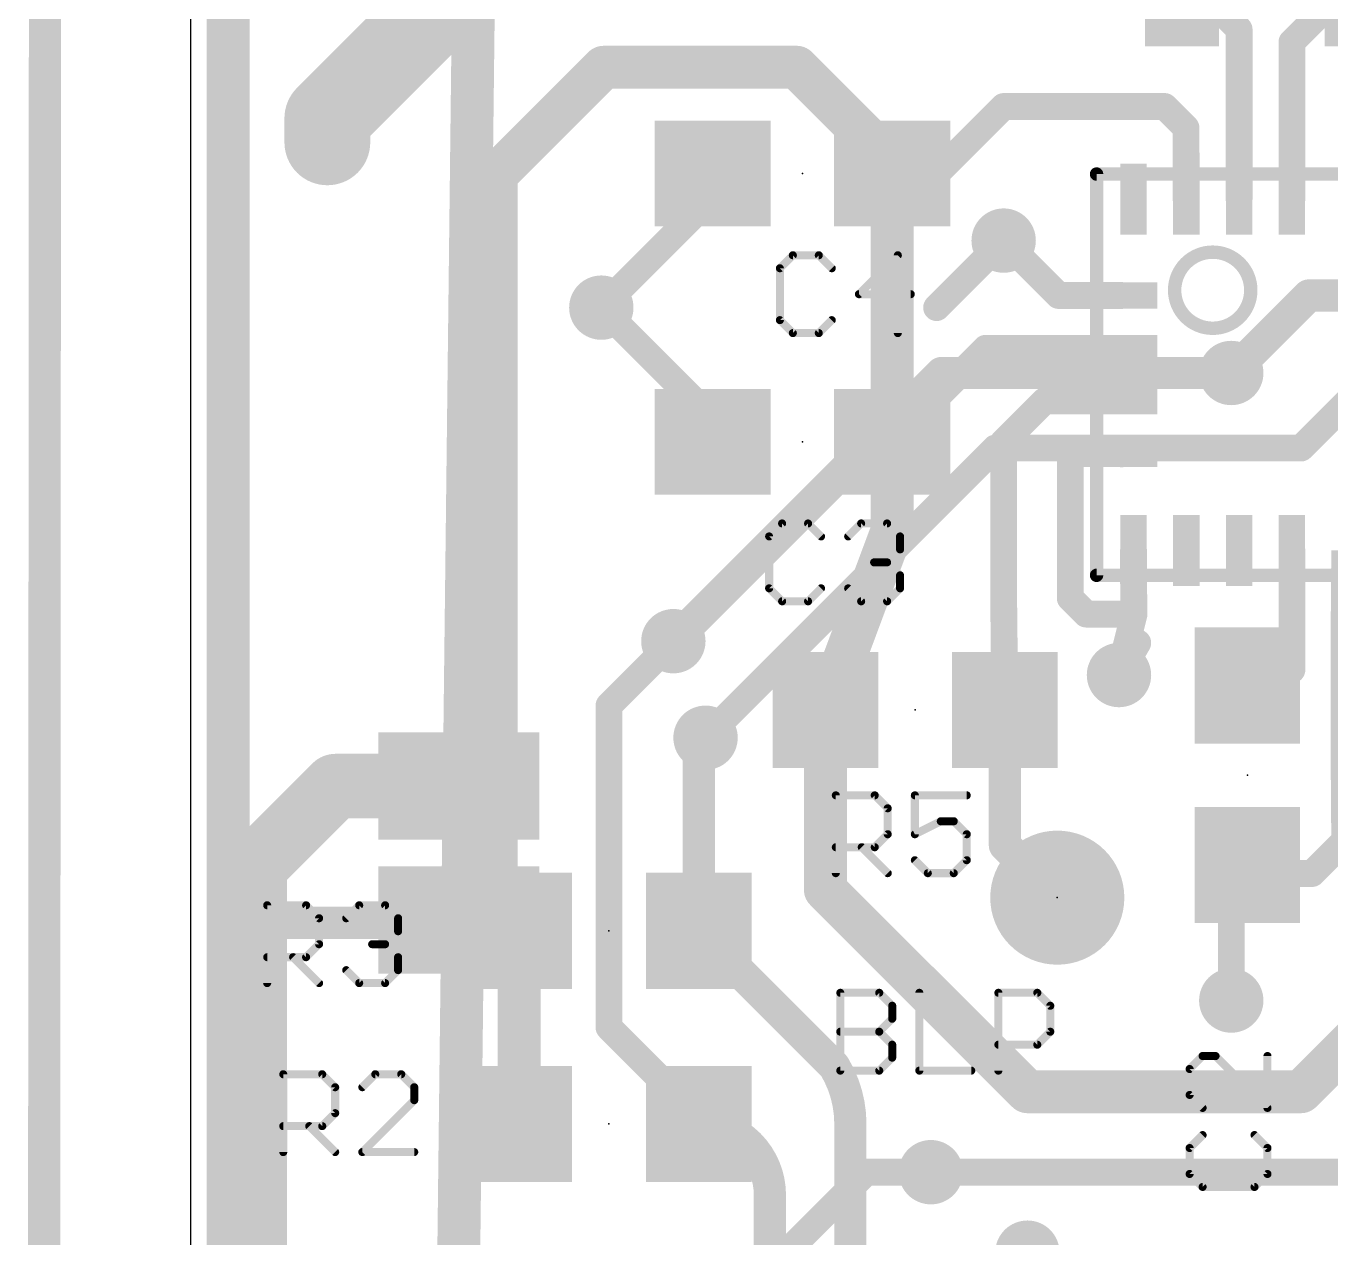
# Model space of a CAD drawing. Extents: x -1.6 to 81.6, y -2 to 51.3.
# Drawn here: x -1.56 to 10.8, y 28.18 to 39.66 of the extents above; entities that cross this region are included whole.
import ezdxf

# ---------------------------------------------------------------- set-up
doc = ezdxf.new("R2010")
doc.units = 0
for name, color, linetype in [('1', 22, 'CONTINUOUS'), ('16', 175, 'CONTINUOUS'), ('18', 82, 'CONTINUOUS'), ('20', 7, 'CONTINUOUS'), ('21', 253, 'CONTINUOUS'), ('23', 7, 'CONTINUOUS'), ('25', 253, 'CONTINUOUS')]:
    doc.layers.add(name, color=color, linetype=linetype)

# ---------------------------------------------------------------- blocks, each defined once
blk = doc.blocks.new('PIE')
at = {"const_width": 0.5}
blk.add_lwpolyline([(0, -0.25, 1), (0, 0.25, 1), (0, -0.25)], format="xyb", dxfattribs=at)
blk = doc.blocks.new('RECT')
blk.add_solid([(-0.5, -0.5), (0.5, -0.5), (-0.5, 0.5), (0.5, 0.5)])
blk = doc.blocks.new('ROUNDV')
at = {"const_width": 0.5}
blk.add_lwpolyline([(0, -0.25, 1), (0, 0.25, 1), (0, -0.25)], format="xyb", dxfattribs=at)

msp = doc.modelspace()

# ---------------------------------------------------------------- linework, layer by layer
at = {"layer": '1'}
for points, const_width in [([(4.2672, 41.7576), (1.2954, 38.7858)], 0.8128), ([(0.3556, 41.0972), (0.3556, 14.5796)], 0.4064), ([(2.4384, 19.3548), (2.6924, 41.0972)], 0.4064), ([(9.9296, 39.627), (9.3898, 40.1668)], 0.254), ([(10.4296, 39.5066), (11.0898, 40.1668)], 0.254), ([(9.9296, 38.0193), (9.9296, 39.627)], 0.254), ([(10.4296, 38.0193), (10.4296, 39.5066)], 0.254), ([(3.2004, 38.5572), (3.9116, 39.2684)], 0.4064), ([(3.9116, 39.2684), (5.7404, 39.2684)], 0.4064), ([(5.8928, 39.116), (5.7404, 39.2684)], 0.4064), ([(6.6448, 38.364), (5.8928, 39.116)], 0.4064), ([(1.2954, 38.7858), (1.2954, 38.5572)], 0.8128), ([(7.0648, 38.2618), (7.6998, 38.8968)], 0.254), ([(7.6998, 38.8968), (8.3348, 38.8968)], 0.254), ([(8.3348, 38.8968), (8.9698, 38.8968)], 0.254), ([(8.9698, 38.8968), (9.2238, 38.8968)], 0.254), ([(9.2238, 38.8968), (9.427, 38.6936)], 0.254), ([(9.427, 38.6936), (9.427, 38.0219)], 0.254), ([(2.8956, 38.2524), (3.2004, 38.5572)], 0.4064), ([(6.6448, 38.2618), (6.6448, 38.364)], 0.4064), ([(9.4296, 38.437), (9.4296, 38.0193)], 0.254), ([(2.8956, 31.3064), (2.8956, 38.2524)], 0.4064), ([(6.6448, 38.2618), (6.6448, 35.7218)], 0.4064), ([(4.9448, 38.2618), (4.9448, 38.0468)], 0.254), ([(6.6448, 38.2618), (7.0648, 38.2618)], 0.254), ([(4.9448, 38.0468), (3.8898, 36.9918)], 0.254), ([(9.427, 38.0219), (9.4296, 38.0193)], 0.254), ([(7.8148, 37.7418), (7.6998, 37.6268)], 0.254), ([(8.2198, 37.1068), (7.6998, 37.6268)], 0.254), ([(8.8171, 37.1068), (8.2198, 37.1068)], 0.254), ([(10.5892, 37.1068), (9.8552, 36.3728)], 0.3048), ([(13.5421, 37.1068), (10.5892, 37.1068)], 0.3048), ([(4.9448, 35.9368), (3.8898, 36.9918)], 0.254), ([(6.6448, 35.7218), (7.5298, 36.6068)], 0.254), ([(7.5298, 36.6068), (8.8171, 36.6068)], 0.254), ([(7.6998, 35.7218), (8.0848, 36.1068)], 0.254), ([(8.0848, 36.1068), (8.8171, 36.1068)], 0.254), ([(4.9448, 35.7218), (4.9448, 35.9368)], 0.254), ([(6.6448, 34.8818), (6.6448, 35.7218)], 0.4064), ([(7.6998, 34.2368), (7.6998, 35.7218)], 0.254), ([(8.8131, 35.6108), (8.3312, 35.6108)], 0.254), ([(8.3312, 35.6108), (8.3312, 34.2392)], 0.254), ([(8.8171, 35.6068), (8.8131, 35.6108)], 0.254), ([(6.0116, 33.1818), (6.6448, 34.8818)], 0.4064), ([(8.9296, 34.6918), (8.9296, 34.4116)], 0.254), ([(10.4296, 33.5612), (10.4296, 34.6918)], 0.254), ([(8.9296, 34.4116), (8.9349, 34.0892)], 0.254), ([(7.7116, 33.1818), (7.6998, 34.2368)], 0.254), ([(8.3312, 34.2392), (8.4812, 34.0892)], 0.254), ([(8.4812, 34.0892), (8.9349, 34.0892)], 0.254), ([(8.9349, 34.0892), (8.792, 33.512)], 0.254), ([(3.9624, 33.2232), (4.572, 33.8328)], 0.254), ([(10.0076, 33.4128), (10.4296, 33.5612)], 0.254), ([(6.0116, 33.1818), (6.0116, 31.4788)], 0.4064), ([(3.9624, 32.3088), (3.9624, 33.2232)], 0.254), ([(7.7116, 31.9), (7.7116, 33.1818)], 0.3048), ([(4.8124, 32.854), (4.8768, 32.9184)], 0.3048), ([(4.8124, 31.0896), (4.8124, 32.854)], 0.3048), ([(3.9624, 30.1752), (3.9624, 32.3088)], 0.254), ([(8.2078, 31.4038), (7.7116, 31.9)], 0.3048), ([(10.9296, 31.9412), (10.6208, 31.6324)], 0.254), ([(9.7436, 31.6324), (10.0076, 31.7128)], 0.254), ([(10.6208, 31.6324), (9.7436, 31.6324)], 0.254), ([(10.0076, 31.7128), (9.8552, 31.6484)], 0.254), ([(9.8552, 31.6484), (9.8552, 30.4292)], 0.254), ([(6.0116, 31.4788), (7.9248, 29.5656)], 0.4064), ([(3.1124, 31.0896), (2.8956, 31.3064)], 0.4064), ([(2.8956, 31.3064), (2.755, 31.1658)], 0.3048), ([(2.755, 31.1658), (0.6096, 31.1658)], 0.3048), ([(3.1124, 31.0896), (3.1124, 29.2608)], 0.4064), ([(5.9436, 29.9584), (4.8124, 31.0896)], 0.3048), ([(10.5156, 29.5656), (11.5316, 30.5816)], 0.4064), ([(4.8124, 29.3252), (3.9624, 30.1752)], 0.254), ([(5.9436, 29.9584), (6.096, 29.806)], 0.3048), ([(7.9248, 29.5656), (10.5156, 29.5656)], 0.4064), ([(3.1124, 29.2608), (3.048, 29.2608)], 0.4064), ([(3.048, 29.2608), (3.048, 28.956)], 0.4064), ([(4.8124, 29.2608), (4.8124, 29.0948)], 0.3048), ([(5.08, 29.2608), (4.8124, 29.2608)], 0.3048), ([(4.8124, 28.868), (4.8124, 29.2608)], 0.3048), ([(4.8124, 29.2608), (4.8124, 29.3252)], 0.254), ([(6.2484, 22.3266), (6.2484, 29.2608)], 0.3048), ([(11.43, 28.8036), (7.0104, 28.8036)], 0.254), ([(5.4864, 27.432), (5.4864, 28.5868)], 0.3048)]:
    msp.add_lwpolyline(points, dxfattribs=dict(at, const_width=const_width))
for points, const_width in [([(9.9931, 39.627, 1), (9.8661, 39.627)], 0.127), ([(9.8847, 39.5821, 1), (9.9745, 39.6719)], 0.127), ([(10.4931, 39.5066, 1), (10.3661, 39.5066)], 0.127), ([(10.3847, 39.5515, 1), (10.4745, 39.4617)], 0.127), ([(3.9116, 39.37, 1), (3.9116, 39.1668)], 0.2032), ([(3.9834, 39.1966, 1), (3.8398, 39.3402)], 0.2032), ([(5.8122, 39.3402, 1), (5.6686, 39.1966)], 0.2032), ([(5.7404, 39.1668, 1), (5.7404, 39.37)], 0.2032), ([(5.9646, 39.1878, 1), (5.821, 39.0442)], 0.2032), ([(1.4986, 38.7858, 1), (1.0922, 38.7858)], 0.4064), ([(5.821, 39.0442, 1), (5.9646, 39.1878)], 0.2032), ([(1.1517, 38.9295, 1), (1.4391, 38.6421)], 0.4064), ([(7.6998, 38.9603, 1), (7.6998, 38.8333)], 0.127), ([(7.7447, 38.8519, 1), (7.6549, 38.9417)], 0.127), ([(8.3348, 38.9603, 1), (8.3348, 38.8333)], 0.127), ([(8.3348, 38.8333, 1), (8.3348, 38.9603)], 0.127), ([(8.9698, 38.9603, 1), (8.9698, 38.8333)], 0.127), ([(8.9698, 38.8333, 1), (8.9698, 38.9603)], 0.127), ([(9.2687, 38.9417, 1), (9.1789, 38.8519)], 0.127), ([(9.2238, 38.8333, 1), (9.2238, 38.9603)], 0.127), ([(9.4905, 38.6936, 1), (9.3635, 38.6936)], 0.127), ([(9.3821, 38.6487, 1), (9.4719, 38.7385)], 0.127), ([(1.0922, 38.5572, 1), (1.4986, 38.5572)], 0.4064), ([(3.1286, 38.629, 1), (3.2722, 38.4854)], 0.2032), ([(3.2722, 38.4854, 1), (3.1286, 38.629)], 0.2032), ([(6.7464, 38.364, 1), (6.5432, 38.364)], 0.2032), ([(9.4931, 38.437, 1), (9.3661, 38.437)], 0.127), ([(2.9972, 38.2524, 1), (2.794, 38.2524)], 0.2032), ([(6.7464, 38.2618, 1), (6.5432, 38.2618)], 0.2032), ([(6.573, 38.2922, 1), (6.7166, 38.4358)], 0.2032), ([(2.8238, 38.3242, 1), (2.9674, 38.1806)], 0.2032), ([(5.0083, 38.2618, 1), (4.8813, 38.2618)], 0.127), ([(6.5432, 38.2618, 1), (6.7464, 38.2618)], 0.2032), ([(6.6448, 38.3253, 1), (6.6448, 38.1983)], 0.127), ([(7.0199, 38.3067, 1), (7.1097, 38.2169)], 0.127), ([(7.0648, 38.1983, 1), (7.0648, 38.3253)], 0.127), ([(4.8813, 38.0468, 1), (5.0083, 38.0468)], 0.127), ([(4.9897, 38.0019, 1), (4.8999, 38.0917)], 0.127), ([(9.4719, 38.0668, 1), (9.3821, 37.977)], 0.127), ([(9.3635, 38.0219, 1), (9.4905, 38.0219)], 0.127), ([(9.3661, 38.0193, 1), (9.4931, 38.0193)], 0.127), ([(9.3847, 37.9744, 1), (9.4745, 38.0642)], 0.127), ([(9.8661, 38.0193, 1), (9.9931, 38.0193)], 0.127), ([(10.3661, 38.0193, 1), (10.4931, 38.0193)], 0.127), ([(7.8597, 37.6969, 1), (7.7699, 37.7867)], 0.127), ([(7.7447, 37.6717, 1), (7.6549, 37.5819)], 0.127), ([(7.6549, 37.6717, 1), (7.7447, 37.5819)], 0.127), ([(8.2198, 37.1703, 1), (8.2198, 37.0433)], 0.127), ([(8.1749, 37.0619, 1), (8.2647, 37.1517)], 0.127), ([(8.8171, 37.0433, 1), (8.8171, 37.1703)], 0.127), ([(10.5892, 37.183, 1), (10.5892, 37.0306)], 0.1524), ([(10.6431, 37.0529, 1), (10.5353, 37.1607)], 0.1524), ([(3.9347, 37.0367, 1), (3.8449, 36.9469)], 0.127), ([(3.8449, 37.0367, 1), (3.9347, 36.9469)], 0.127), ([(7.5298, 36.6703, 1), (7.5298, 36.5433)], 0.127), ([(7.5747, 36.5619, 1), (7.4849, 36.6517)], 0.127), ([(8.8171, 36.5433, 1), (8.8171, 36.6703)], 0.127), ([(9.8013, 36.4267, 1), (9.9091, 36.3189)], 0.1524), ([(8.0848, 36.1703, 1), (8.0848, 36.0433)], 0.127), ([(8.1297, 36.0619, 1), (8.0399, 36.1517)], 0.127), ([(8.8171, 36.0433, 1), (8.8171, 36.1703)], 0.127), ([(5.0083, 35.9368, 1), (4.8813, 35.9368)], 0.127), ([(4.8999, 35.8919, 1), (4.9897, 35.9817)], 0.127), ([(6.7464, 35.7218, 1), (6.5432, 35.7218)], 0.2032), ([(7.7633, 35.7218, 1), (7.6363, 35.7218)], 0.127), ([(4.8813, 35.7218, 1), (5.0083, 35.7218)], 0.127), ([(6.5432, 35.7218, 1), (6.7464, 35.7218)], 0.2032), ([(6.5999, 35.7667, 1), (6.6897, 35.6769)], 0.127), ([(7.6549, 35.7667, 1), (7.7447, 35.6769)], 0.127), ([(8.3312, 35.6743, 1), (8.3312, 35.5473)], 0.127), ([(8.3947, 35.6108, 1), (8.2677, 35.6108)], 0.127), ([(8.858, 35.6557, 1), (8.7682, 35.5659)], 0.127), ([(8.7722, 35.5619, 1), (8.862, 35.6517)], 0.127), ([(8.8131, 35.5473, 1), (8.8131, 35.6743)], 0.127), ([(6.5432, 34.8818, 1), (6.7464, 34.8818)], 0.2032), ([(6.74, 34.8463, 1), (6.5496, 34.9173)], 0.2032), ([(8.9931, 34.6918, 1), (8.8661, 34.6918)], 0.127), ([(10.4931, 34.6918, 1), (10.3661, 34.6918)], 0.127), ([(10.9296, 34.6918, 0.0058), (10.9296, 31.9412)], 0.254), ([(8.9931, 34.4126, 1), (8.8661, 34.4106)], 0.127), ([(8.8661, 34.4116, 1), (8.9931, 34.4116)], 0.127), ([(7.7633, 34.2375, 1), (7.6363, 34.2361)], 0.127), ([(8.3761, 34.2841, 1), (8.2863, 34.1943)], 0.127), ([(7.6363, 34.2368, 1), (7.7633, 34.2368)], 0.127), ([(8.2677, 34.2392, 1), (8.3947, 34.2392)], 0.127), ([(8.4812, 34.1527, 1), (8.4812, 34.0257)], 0.127), ([(8.4363, 34.0443, 1), (8.5261, 34.1341)], 0.127), ([(8.8714, 34.0882, 1), (8.9984, 34.0903)], 0.127), ([(8.9965, 34.0739, 1), (8.8733, 34.1045)], 0.127), ([(8.9349, 34.0257, 1), (8.9349, 34.1527)], 0.127), ([(4.6169, 33.7879, 1), (4.5271, 33.8777)], 0.127), ([(10.3661, 33.5612, 1), (10.4931, 33.5612)], 0.127), ([(10.4507, 33.5013, 1), (10.4085, 33.6211)], 0.127), ([(8.7304, 33.5273, 1), (8.8536, 33.4967)], 0.127), ([(9.9865, 33.4727, 1), (10.0287, 33.3529)], 0.127), ([(6.1132, 33.1818, 1), (5.91, 33.1818)], 0.2032), ([(4.0259, 33.2232, 1), (3.8989, 33.2232)], 0.127), ([(3.9175, 33.2681, 1), (4.0073, 33.1783)], 0.127), ([(5.9164, 33.2173, 1), (6.1068, 33.1463)], 0.2032), ([(7.7878, 33.1818, 1), (7.6354, 33.1818)], 0.1524), ([(7.6481, 33.1811, 1), (7.7751, 33.1825)], 0.127), ([(4.8886, 32.854, 1), (4.7362, 32.854)], 0.1524), ([(4.9307, 32.8645, 1), (4.8229, 32.9723)], 0.1524), ([(4.7585, 32.9079, 1), (4.8663, 32.8001)], 0.1524), ([(4.0259, 32.3088, 1), (3.8989, 32.3088)], 0.127), ([(3.8989, 32.3088, 1), (4.0259, 32.3088)], 0.127), ([(7.7655, 31.9539, 1), (7.6577, 31.8461)], 0.1524), ([(7.6354, 31.9, 1), (7.7878, 31.9)], 0.1524), ([(9.7436, 31.6959, 1), (9.7436, 31.5689)], 0.127), ([(9.7251, 31.6931, 1), (9.7621, 31.5717)], 0.127), ([(9.9187, 31.6484, 1), (9.7917, 31.6484)], 0.127), ([(9.8305, 31.7069, 1), (9.8799, 31.5899)], 0.127), ([(10.0323, 31.6543, 1), (9.9829, 31.7713)], 0.127), ([(10.0261, 31.6521, 1), (9.9891, 31.7735)], 0.127), ([(10.6208, 31.5689, 1), (10.6208, 31.6959)], 0.127), ([(6.0834, 31.5506, 1), (5.9398, 31.407)], 0.2032), ([(10.5759, 31.6773, 1), (10.6657, 31.5875)], 0.127), ([(2.9674, 31.3782, 1), (2.8238, 31.2346)], 0.2032), ([(5.91, 31.4788, 1), (6.1132, 31.4788)], 0.2032), ([(8.1539, 31.3499, 1), (8.2617, 31.4577)], 0.1524), ([(2.794, 31.3064, 1), (2.9972, 31.3064)], 0.2032), ([(2.9495, 31.2525, 1), (2.8417, 31.3603)], 0.1524), ([(0.6096, 31.242, 1), (0.6096, 31.0896)], 0.1524), ([(2.7011, 31.2197, 1), (2.8089, 31.1119)], 0.1524), ([(2.755, 31.0896, 1), (2.755, 31.242)], 0.1524), ([(3.214, 31.0896, 1), (3.0108, 31.0896)], 0.2032), ([(3.0406, 31.0178, 1), (3.1842, 31.1614)], 0.2032), ([(4.8663, 31.1435, 1), (4.7585, 31.0357)], 0.1524), ([(4.7362, 31.0896, 1), (4.8886, 31.0896)], 0.1524), ([(9.7917, 30.4292, 1), (9.9187, 30.4292)], 0.127), ([(4.0073, 30.2201, 1), (3.9175, 30.1303)], 0.127), ([(3.8989, 30.1752, 1), (4.0259, 30.1752)], 0.127), ([(5.9975, 30.0123, 1), (5.8897, 29.9045)], 0.1524), ([(5.8897, 29.9045, 1), (5.9975, 30.0123)], 0.1524), ([(6.2484, 29.2608, 0.1371), (6.096, 29.806)], 0.3048), ([(6.1612, 29.8455, 1), (6.0308, 29.7665)], 0.1524), ([(6.0421, 29.7521, 1), (6.1499, 29.8599)], 0.1524), ([(7.9248, 29.6672, 1), (7.9248, 29.464)], 0.2032), ([(7.853, 29.4938, 1), (7.9966, 29.6374)], 0.2032), ([(10.4438, 29.6374, 1), (10.5874, 29.4938)], 0.2032), ([(10.5156, 29.464, 1), (10.5156, 29.6672)], 0.2032), ([(3.048, 29.3624, 1), (3.048, 29.1592)], 0.2032), ([(3.1496, 29.2608, 1), (2.9464, 29.2608)], 0.2032), ([(3.1124, 29.1592, 1), (3.1124, 29.3624)], 0.2032), ([(4.8886, 29.2608, 1), (4.7362, 29.2608)], 0.1524), ([(4.8124, 29.337, 1), (4.8124, 29.1846)], 0.1524), ([(4.8886, 29.2608, 1), (4.7362, 29.2608)], 0.1524), ([(5.4864, 28.5868, 0.4142), (4.8124, 29.2608)], 0.3048), ([(4.8124, 29.337, 1), (4.8124, 29.1846)], 0.1524), ([(4.8759, 29.3252, 1), (4.7489, 29.3252)], 0.127), ([(4.7675, 29.2803, 1), (4.8573, 29.3701)], 0.127), ([(5.08, 29.1846, 1), (5.08, 29.337)], 0.1524), ([(6.3246, 29.2608, 1), (6.1722, 29.2608)], 0.1524), ([(3.0108, 29.2608, 1), (3.214, 29.2608)], 0.2032), ([(4.7489, 29.2608, 1), (4.8759, 29.2608)], 0.127), ([(6.1722, 29.2608, 1), (6.3246, 29.2608)], 0.1524), ([(4.7362, 29.0948, 1), (4.8886, 29.0948)], 0.1524), ([(2.9464, 28.956, 1), (3.1496, 28.956)], 0.2032), ([(4.7362, 28.868, 1), (4.8886, 28.868)], 0.1524), ([(7.0104, 28.8671, 1), (7.0104, 28.7401)], 0.127), ([(5.5626, 28.5868, 1), (5.4102, 28.5868)], 0.1524), ([(5.4102, 28.5868, 1), (5.5626, 28.5868)], 0.1524)]:
    msp.add_lwpolyline(points, format="xyb", dxfattribs=dict(at, const_width=const_width))
at = {"layer": '16'}
for points, const_width in [([(-1.405, -1.4133), (-1.3716, 51.129)], 0.3048), ([(7.6998, 37.6268), (7.0648, 36.9918)], 0.254), ([(10.5156, 35.6616), (12.1412, 37.2872)], 0.254), ([(7.112, 36.3728), (4.572, 33.8328)], 0.3048), ([(9.8552, 36.3728), (7.112, 36.3728)], 0.3048), ([(7.3152, 35.3568), (7.62, 35.6616)], 0.254), ([(7.62, 35.6616), (10.5156, 35.6616)], 0.254), ([(7.3152, 35.3568), (4.8768, 32.9184)], 0.254), ([(8.792, 33.512), (8.9698, 33.8168)], 0.254), ([(0.6096, 31.6992), (1.3716, 32.4612)], 0.6096), ([(1.3716, 32.4612), (2.54, 32.4612)], 0.6096), ([(2.4638, 32.385), (1.3716, 32.385)], 0.3048), ([(2.54, 32.4612), (2.4638, 32.385)], 0.3048), ([(0.6096, 31.6992), (0.6096, 28.8036)], 0.6096), ([(0.6096, 28.8036), (0.6096, 28.4988)], 0.6096), ([(6.4008, 28.8036), (3.7084, 26.1112)], 0.254), ([(7.0104, 28.8036), (6.4008, 28.8036)], 0.254), ([(0.6096, 28.4988), (0.6096, 24.5364)], 0.6096)]:
    msp.add_lwpolyline(points, dxfattribs=dict(at, const_width=const_width))
for points, const_width in [([(7.7447, 37.5819, 1), (7.6549, 37.6717)], 0.127), ([(7.0199, 37.0367, 1), (7.1097, 36.9469)], 0.127), ([(7.112, 36.449, 1), (7.112, 36.2966)], 0.1524), ([(7.1659, 36.3189, 1), (7.0581, 36.4267)], 0.1524), ([(9.8552, 36.2966, 1), (9.8552, 36.449)], 0.1524), ([(7.62, 35.7251, 1), (7.62, 35.5981)], 0.127), ([(7.6649, 35.6167, 1), (7.5751, 35.7065)], 0.127), ([(10.4707, 35.7065, 1), (10.5605, 35.6167)], 0.127), ([(10.5156, 35.5981, 1), (10.5156, 35.7251)], 0.127), ([(7.2703, 35.4017, 1), (7.3601, 35.3119)], 0.127), ([(7.3601, 35.3119, 1), (7.2703, 35.4017)], 0.127), ([(4.5181, 33.8867, 1), (4.6259, 33.7789)], 0.1524), ([(9.0246, 33.7848, 1), (8.915, 33.8488)], 0.127), ([(8.7372, 33.544, 1), (8.8468, 33.48)], 0.127), ([(4.8319, 32.9633, 1), (4.9217, 32.8735)], 0.127), ([(1.3716, 32.6136, 1), (1.3716, 32.3088)], 0.3048), ([(1.4794, 32.3534, 1), (1.2638, 32.569)], 0.3048), ([(2.54, 32.3088, 1), (2.54, 32.6136)], 0.3048), ([(1.3716, 32.4612, 1), (1.3716, 32.3088)], 0.1524), ([(2.4099, 32.4389, 1), (2.5177, 32.3311)], 0.1524), ([(2.4638, 32.3088, 1), (2.4638, 32.4612)], 0.1524), ([(2.5939, 32.4073, 1), (2.4861, 32.5151)], 0.1524), ([(0.762, 31.6992, 1), (0.4572, 31.6992)], 0.3048), ([(0.5018, 31.807, 1), (0.7174, 31.5914)], 0.3048), ([(0.762, 28.8036, 1), (0.4572, 28.8036)], 0.3048), ([(0.4572, 28.8036, 1), (0.762, 28.8036)], 0.3048), ([(6.4008, 28.8671, 1), (6.4008, 28.7401)], 0.127), ([(6.4457, 28.7587, 1), (6.3559, 28.8485)], 0.127), ([(7.0104, 28.7401, 1), (7.0104, 28.8671)], 0.127), ([(0.762, 28.4988, 1), (0.4572, 28.4988)], 0.3048), ([(0.4572, 28.4988, 1), (0.762, 28.4988)], 0.3048)]:
    msp.add_lwpolyline(points, format="xyb", dxfattribs=dict(at, const_width=const_width))
at = {"layer": '20'}
msp.add_line((0, 51), (0, 1), dxfattribs=at)
at = {"layer": '21'}
for points, const_width in [([(8.5796, 38.2886, 1), (8.5796, 38.225)], 0.0635), ([(8.6114, 38.2568, 1), (8.5479, 38.2568)], 0.0635), ([(9.6796, 36.7962, 1), (9.6796, 37.5174, 1), (9.6796, 36.7962)], 0.127), ([(8.5796, 34.4886, 1), (8.5796, 34.425)], 0.0635), ([(8.5479, 34.4568, 1), (8.6114, 34.4568)], 0.0635)]:
    msp.add_lwpolyline(points, format="xyb", dxfattribs=dict(at, const_width=const_width))
at = {"layer": '21', "const_width": 0.127}
for points in [[(13.7796, 38.2568), (8.5796, 38.2568)], [(8.5796, 38.2568), (8.5796, 34.4568)], [(8.5796, 34.4568), (13.7796, 34.4568)]]:
    msp.add_lwpolyline(points, dxfattribs=at)
at = {"layer": '23'}
for p in [(5.7948, 38.2618), (5.7948, 35.7218), (6.8616, 33.1818), (10.0076, 32.5628), (8.2078, 31.4038), (3.9624, 31.0896), (3.9624, 29.2608)]:
    msp.add_point(p, dxfattribs=at)
at = {"layer": '25', "const_width": 0.0762}
for points in [[(5.7035, 37.4877), (5.5807, 37.3649)], [(5.9493, 37.4877), (5.7035, 37.4877)], [(6.0722, 37.3649), (5.9493, 37.4877)], [(6.6977, 37.4877), (6.3291, 37.1191)], [(6.6977, 36.7505), (6.6977, 37.4877)], [(5.5807, 37.3649), (5.5807, 36.8734)], [(6.3291, 37.1191), (6.8206, 37.1191)], [(5.5807, 36.8734), (5.7035, 36.7505)], [(5.9493, 36.7505), (6.0722, 36.8734)], [(5.7035, 36.7505), (5.9493, 36.7505)], [(5.6019, 34.9477), (5.4791, 34.8249)], [(5.8477, 34.9477), (5.6019, 34.9477)], [(5.9706, 34.8249), (5.8477, 34.9477)], [(6.2275, 34.8249), (6.3504, 34.9477)], [(6.3504, 34.9477), (6.5961, 34.9477)], [(6.5961, 34.9477), (6.719, 34.8249)], [(5.4791, 34.8249), (5.4791, 34.3334)], [(6.719, 34.8249), (6.719, 34.702)], [(6.719, 34.702), (6.5961, 34.5791)], [(6.5961, 34.5791), (6.4732, 34.5791)], [(6.5961, 34.5791), (6.719, 34.4562)], [(6.719, 34.4562), (6.719, 34.3334)], [(5.4791, 34.3334), (5.6019, 34.2105)], [(5.8477, 34.2105), (5.9706, 34.3334)], [(6.3504, 34.2105), (6.2275, 34.3334)], [(6.719, 34.3334), (6.5961, 34.2105)], [(5.6019, 34.2105), (5.8477, 34.2105)], [(6.5961, 34.2105), (6.3504, 34.2105)], [(6.1105, 31.6357), (6.1105, 32.3729)], [(6.1105, 32.3729), (6.4791, 32.3729)], [(6.4791, 32.3729), (6.602, 32.2501)], [(7.3504, 32.3729), (6.8589, 32.3729)], [(6.8589, 32.3729), (6.8589, 32.0043)], [(6.602, 32.2501), (6.602, 32.0043)], [(6.8589, 32.0043), (7.1046, 32.1272)], [(7.1046, 32.1272), (7.2275, 32.1272)], [(7.2275, 32.1272), (7.3504, 32.0043)], [(6.602, 32.0043), (6.4791, 31.8814)], [(7.3504, 32.0043), (7.3504, 31.7586)], [(6.4791, 31.8814), (6.1105, 31.8814)], [(6.3562, 31.8814), (6.602, 31.6357)], [(6.9818, 31.6357), (6.8589, 31.7586)], [(7.3504, 31.7586), (7.2275, 31.6357)], [(7.2275, 31.6357), (6.9818, 31.6357)], [(0.7257, 30.5943), (0.7257, 31.3315)], [(0.7257, 31.3315), (1.0943, 31.3315)], [(1.0943, 31.3315), (1.2172, 31.2087)], [(1.4741, 31.2087), (1.597, 31.3315)], [(1.597, 31.3315), (1.8427, 31.3315)], [(1.8427, 31.3315), (1.9656, 31.2087)], [(1.2172, 31.2087), (1.2172, 30.9629)], [(1.9656, 31.2087), (1.9656, 31.0858)], [(1.9656, 31.0858), (1.8427, 30.9629)], [(1.2172, 30.9629), (1.0943, 30.84)], [(1.8427, 30.9629), (1.7198, 30.9629)], [(1.8427, 30.9629), (1.9656, 30.84)], [(1.0943, 30.84), (0.7257, 30.84)], [(0.9714, 30.84), (1.2172, 30.5943)], [(1.9656, 30.84), (1.9656, 30.7172)], [(1.597, 30.5943), (1.4741, 30.7172)], [(1.9656, 30.7172), (1.8427, 30.5943)], [(1.8427, 30.5943), (1.597, 30.5943)], [(6.1531, 29.7655), (6.1531, 30.5027)], [(6.1531, 30.5027), (6.5217, 30.5027)], [(6.5217, 30.5027), (6.6445, 30.3799)], [(6.9015, 30.5027), (6.9015, 29.7655)], [(7.6499, 29.7655), (7.6499, 30.5027)], [(7.6499, 30.5027), (8.0185, 30.5027)], [(8.0185, 30.5027), (8.1414, 30.3799)], [(6.6445, 30.3799), (6.6445, 30.257)], [(8.1414, 30.3799), (8.1414, 30.1341)], [(6.6445, 30.257), (6.5217, 30.1341)], [(6.1531, 30.1341), (6.5217, 30.1341)], [(6.5217, 30.1341), (6.6445, 30.0112)], [(8.1414, 30.1341), (8.0185, 30.0112)], [(6.6445, 30.0112), (6.6445, 29.8884)], [(8.0185, 30.0112), (7.6499, 30.0112)], [(6.6445, 29.8884), (6.5217, 29.7655)], [(9.5837, 29.9038), (9.4609, 29.7809)], [(9.7066, 29.9038), (9.5837, 29.9038)], [(10.1981, 29.4123), (9.7066, 29.9038)], [(10.1981, 29.9038), (10.1981, 29.4123)], [(6.5217, 29.7655), (6.1531, 29.7655)], [(6.9015, 29.7655), (7.393, 29.7655)], [(9.4609, 29.7809), (9.4609, 29.5352)], [(0.8781, 28.9941), (0.8781, 29.7313)], [(0.8781, 29.7313), (1.2467, 29.7313)], [(1.2467, 29.7313), (1.3696, 29.6085)], [(1.7494, 29.7313), (1.6265, 29.6085)], [(1.9951, 29.7313), (1.7494, 29.7313)], [(2.118, 29.6085), (1.9951, 29.7313)], [(1.3696, 29.6085), (1.3696, 29.3627)], [(2.118, 29.4856), (2.118, 29.6085)], [(9.4609, 29.5352), (9.5837, 29.4123)], [(1.6265, 28.9941), (2.118, 29.4856)], [(1.3696, 29.3627), (1.2467, 29.2398)], [(1.2467, 29.2398), (0.8781, 29.2398)], [(1.1238, 29.2398), (1.3696, 28.9941)], [(9.5837, 29.1554), (9.4609, 29.0325)], [(10.1981, 29.0325), (10.0752, 29.1554)], [(9.4609, 29.0325), (9.4609, 28.7868)], [(10.1981, 28.7868), (10.1981, 29.0325)], [(2.118, 28.9941), (1.6265, 28.9941)], [(9.4609, 28.7868), (9.5837, 28.6639)], [(10.0752, 28.6639), (10.1981, 28.7868)], [(9.5837, 28.6639), (10.0752, 28.6639)]]:
    msp.add_lwpolyline(points, dxfattribs=at)
at = {"layer": '25', "const_width": 0.0381}
for points in [[(5.7035, 37.5068, 1), (5.7035, 37.4687)], [(5.717, 37.4743, 1), (5.6901, 37.5012)], [(5.9628, 37.5012, 1), (5.9358, 37.4743)], [(5.9493, 37.4687, 1), (5.9493, 37.5068)], [(6.7167, 37.4877, 1), (6.6786, 37.4877)], [(6.7112, 37.4743, 1), (6.6842, 37.5012)], [(5.5997, 37.3649, 1), (5.5616, 37.3649)], [(5.5672, 37.3783, 1), (5.5941, 37.3514)], [(6.0587, 37.3514, 1), (6.0856, 37.3783)], [(6.3291, 37.1382, 1), (6.3291, 37.1001)], [(6.3156, 37.1326, 1), (6.3426, 37.1056)], [(6.8206, 37.1001, 1), (6.8206, 37.1382)], [(5.5941, 36.8868, 1), (5.5672, 36.8599)], [(5.5616, 36.8734, 1), (5.5997, 36.8734)], [(6.0856, 36.8599, 1), (6.0587, 36.8868)], [(5.7035, 36.7696, 1), (5.7035, 36.7315)], [(5.6901, 36.737, 1), (5.717, 36.764)], [(5.9358, 36.764, 1), (5.9628, 36.737)], [(5.9493, 36.7315, 1), (5.9493, 36.7696)], [(6.6786, 36.7505, 1), (6.7167, 36.7505)], [(5.6019, 34.9668, 1), (5.6019, 34.9287)], [(5.6154, 34.9343, 1), (5.5885, 34.9612)], [(5.8612, 34.9612, 1), (5.8342, 34.9343)], [(5.8477, 34.9287, 1), (5.8477, 34.9668)], [(6.3504, 34.9668, 1), (6.3504, 34.9287)], [(6.3638, 34.9343, 1), (6.3369, 34.9612)], [(6.6096, 34.9612, 1), (6.5826, 34.9343)], [(6.5961, 34.9287, 1), (6.5961, 34.9668)], [(5.4981, 34.8249, 1), (5.46, 34.8249)], [(5.4656, 34.8383, 1), (5.4925, 34.8114)], [(5.9571, 34.8114, 1), (5.984, 34.8383)], [(6.214, 34.8383, 1), (6.241, 34.8114)], [(6.738, 34.8249, 1), (6.6999, 34.8249)], [(6.7055, 34.8114, 1), (6.7324, 34.8383)], [(6.6999, 34.702, 1), (6.738, 34.702)], [(6.7324, 34.6885, 1), (6.7055, 34.7155)], [(6.4732, 34.5982, 1), (6.4732, 34.5601)], [(6.6096, 34.5926, 1), (6.5826, 34.5656)], [(6.5826, 34.5926, 1), (6.6096, 34.5656)], [(6.5961, 34.5601, 1), (6.5961, 34.5982)], [(6.738, 34.4562, 1), (6.6999, 34.4562)], [(6.7055, 34.4428, 1), (6.7324, 34.4697)], [(5.46, 34.3334, 1), (5.4981, 34.3334)], [(5.4925, 34.3468, 1), (5.4656, 34.3199)], [(5.984, 34.3199, 1), (5.9571, 34.3468)], [(6.241, 34.3468, 1), (6.214, 34.3199)], [(6.6999, 34.3334, 1), (6.738, 34.3334)], [(6.7324, 34.3199, 1), (6.7055, 34.3468)], [(5.6019, 34.2296, 1), (5.6019, 34.1915)], [(5.5885, 34.197, 1), (5.6154, 34.224)], [(5.8342, 34.224, 1), (5.8612, 34.197)], [(5.8477, 34.1915, 1), (5.8477, 34.2296)], [(6.3504, 34.2296, 1), (6.3504, 34.1915)], [(6.3369, 34.197, 1), (6.3638, 34.224)], [(6.5826, 34.224, 1), (6.6096, 34.197)], [(6.5961, 34.1915, 1), (6.5961, 34.2296)], [(6.1105, 32.392, 1), (6.1105, 32.3539)], [(6.1295, 32.3729, 1), (6.0914, 32.3729)], [(6.4926, 32.3864, 1), (6.4656, 32.3595)], [(6.4791, 32.3539, 1), (6.4791, 32.392)], [(6.8589, 32.392, 1), (6.8589, 32.3539)], [(6.8779, 32.3729, 1), (6.8398, 32.3729)], [(7.3504, 32.3539, 1), (7.3504, 32.392)], [(6.621, 32.2501, 1), (6.5829, 32.2501)], [(6.5885, 32.2366, 1), (6.6154, 32.2635)], [(7.1046, 32.1462, 1), (7.1046, 32.1081)], [(7.1131, 32.1101, 1), (7.0961, 32.1442)], [(7.241, 32.1407, 1), (7.214, 32.1137)], [(7.2275, 32.1081, 1), (7.2275, 32.1462)], [(6.5829, 32.0043, 1), (6.621, 32.0043)], [(6.6154, 31.9908, 1), (6.5885, 32.0178)], [(6.8504, 32.0214, 1), (6.8674, 31.9873)], [(6.8398, 32.0043, 1), (6.8779, 32.0043)], [(7.3694, 32.0043, 1), (7.3313, 32.0043)], [(7.3369, 31.9908, 1), (7.3638, 32.0178)], [(6.1105, 31.9005, 1), (6.1105, 31.8624)], [(6.3697, 31.8949, 1), (6.3427, 31.868)], [(6.4656, 31.8949, 1), (6.4926, 31.868)], [(6.4791, 31.8624, 1), (6.4791, 31.9005)], [(6.8724, 31.772, 1), (6.8454, 31.7451)], [(7.3313, 31.7586, 1), (7.3694, 31.7586)], [(7.3638, 31.7451, 1), (7.3369, 31.772)], [(6.0914, 31.6357, 1), (6.1295, 31.6357)], [(6.5885, 31.6222, 1), (6.6154, 31.6492)], [(6.9818, 31.6547, 1), (6.9818, 31.6166)], [(6.9683, 31.6222, 1), (6.9952, 31.6492)], [(7.214, 31.6492, 1), (7.241, 31.6222)], [(7.2275, 31.6166, 1), (7.2275, 31.6547)], [(0.7447, 31.3315, 1), (0.7066, 31.3315)], [(0.7257, 31.3506, 1), (0.7257, 31.3125)], [(1.1078, 31.345, 1), (1.0808, 31.3181)], [(1.0943, 31.3125, 1), (1.0943, 31.3506)], [(1.597, 31.3506, 1), (1.597, 31.3125)], [(1.6104, 31.3181, 1), (1.5835, 31.345)], [(1.8562, 31.345, 1), (1.8292, 31.3181)], [(1.8427, 31.3125, 1), (1.8427, 31.3506)], [(1.2362, 31.2087, 1), (1.1981, 31.2087)], [(1.2037, 31.1952, 1), (1.2306, 31.2221)], [(1.4606, 31.2221, 1), (1.4876, 31.1952)], [(1.9846, 31.2087, 1), (1.9465, 31.2087)], [(1.9521, 31.1952, 1), (1.979, 31.2221)], [(1.9465, 31.0858, 1), (1.9846, 31.0858)], [(1.979, 31.0723, 1), (1.9521, 31.0993)], [(1.1981, 30.9629, 1), (1.2362, 30.9629)], [(1.2306, 30.9494, 1), (1.2037, 30.9764)], [(1.7198, 30.982, 1), (1.7198, 30.9439)], [(1.8562, 30.9764, 1), (1.8292, 30.9494)], [(1.8292, 30.9764, 1), (1.8562, 30.9494)], [(1.8427, 30.9439, 1), (1.8427, 30.982)], [(0.7257, 30.8591, 1), (0.7257, 30.821)], [(0.9849, 30.8535, 1), (0.9579, 30.8266)], [(1.0808, 30.8535, 1), (1.1078, 30.8266)], [(1.0943, 30.821, 1), (1.0943, 30.8591)], [(1.9846, 30.84, 1), (1.9465, 30.84)], [(1.9521, 30.8266, 1), (1.979, 30.8535)], [(1.4876, 30.7306, 1), (1.4606, 30.7037)], [(1.9465, 30.7172, 1), (1.9846, 30.7172)], [(1.979, 30.7037, 1), (1.9521, 30.7306)], [(0.7066, 30.5943, 1), (0.7447, 30.5943)], [(1.2037, 30.5808, 1), (1.2306, 30.6078)], [(1.597, 30.6134, 1), (1.597, 30.5753)], [(1.5835, 30.5808, 1), (1.6104, 30.6078)], [(1.8292, 30.6078, 1), (1.8562, 30.5808)], [(1.8427, 30.5753, 1), (1.8427, 30.6134)], [(6.1721, 30.5027, 1), (6.134, 30.5027)], [(6.1531, 30.5218, 1), (6.1531, 30.4837)], [(6.5351, 30.5162, 1), (6.5082, 30.4893)], [(6.5217, 30.4837, 1), (6.5217, 30.5218)], [(6.9205, 30.5027, 1), (6.8824, 30.5027)], [(7.6689, 30.5027, 1), (7.6308, 30.5027)], [(7.6499, 30.5218, 1), (7.6499, 30.4837)], [(8.032, 30.5162, 1), (8.005, 30.4893)], [(8.0185, 30.4837, 1), (8.0185, 30.5218)], [(6.6636, 30.3799, 1), (6.6255, 30.3799)], [(6.6311, 30.3664, 1), (6.658, 30.3933)], [(8.1604, 30.3799, 1), (8.1223, 30.3799)], [(8.1279, 30.3664, 1), (8.1548, 30.3933)], [(6.6255, 30.257, 1), (6.6636, 30.257)], [(6.658, 30.2435, 1), (6.6311, 30.2705)], [(6.1531, 30.1532, 1), (6.1531, 30.1151)], [(6.5351, 30.1476, 1), (6.5082, 30.1206)], [(6.5082, 30.1476, 1), (6.5351, 30.1206)], [(6.5217, 30.1151, 1), (6.5217, 30.1532)], [(8.1223, 30.1341, 1), (8.1604, 30.1341)], [(8.1548, 30.1206, 1), (8.1279, 30.1476)], [(6.6636, 30.0112, 1), (6.6255, 30.0112)], [(6.6311, 29.9978, 1), (6.658, 30.0247)], [(7.6499, 30.0303, 1), (7.6499, 29.9922)], [(8.005, 30.0247, 1), (8.032, 29.9978)], [(8.0185, 29.9922, 1), (8.0185, 30.0303)], [(6.6255, 29.8884, 1), (6.6636, 29.8884)], [(6.658, 29.8749, 1), (6.6311, 29.9018)], [(9.5837, 29.9229, 1), (9.5837, 29.8848)], [(9.5972, 29.8903, 1), (9.5703, 29.9173)], [(9.7201, 29.9173, 1), (9.6931, 29.8903)], [(9.7066, 29.8848, 1), (9.7066, 29.9229)], [(10.2172, 29.9038, 1), (10.1791, 29.9038)], [(6.1531, 29.7846, 1), (6.1531, 29.7465)], [(6.134, 29.7655, 1), (6.1721, 29.7655)], [(6.5082, 29.779, 1), (6.5351, 29.752)], [(6.5217, 29.7465, 1), (6.5217, 29.7846)], [(6.8824, 29.7655, 1), (6.9205, 29.7655)], [(6.9015, 29.7846, 1), (6.9015, 29.7465)], [(7.393, 29.7465, 1), (7.393, 29.7846)], [(7.6308, 29.7655, 1), (7.6689, 29.7655)], [(9.4799, 29.7809, 1), (9.4418, 29.7809)], [(9.4474, 29.7944, 1), (9.4743, 29.7675)], [(0.8971, 29.7313, 1), (0.859, 29.7313)], [(0.8781, 29.7504, 1), (0.8781, 29.7123)], [(1.2602, 29.7448, 1), (1.2332, 29.7179)], [(1.2467, 29.7123, 1), (1.2467, 29.7504)], [(1.7494, 29.7504, 1), (1.7494, 29.7123)], [(1.7628, 29.7179, 1), (1.7359, 29.7448)], [(2.0086, 29.7448, 1), (1.9816, 29.7179)], [(1.9951, 29.7123, 1), (1.9951, 29.7504)], [(1.3886, 29.6085, 1), (1.3505, 29.6085)], [(1.3561, 29.595, 1), (1.383, 29.6219)], [(1.613, 29.6219, 1), (1.64, 29.595)], [(2.137, 29.6085, 1), (2.0989, 29.6085)], [(2.1045, 29.595, 1), (2.1314, 29.6219)], [(9.4743, 29.5487, 1), (9.4474, 29.5217)], [(9.4418, 29.5352, 1), (9.4799, 29.5352)], [(2.0989, 29.4856, 1), (2.137, 29.4856)], [(2.1314, 29.4721, 1), (2.1045, 29.4991)], [(9.5703, 29.3988, 1), (9.5972, 29.4258)], [(10.1791, 29.4123, 1), (10.2172, 29.4123)], [(10.1846, 29.3988, 1), (10.2116, 29.4258)], [(1.3505, 29.3627, 1), (1.3886, 29.3627)], [(1.383, 29.3492, 1), (1.3561, 29.3762)], [(0.8781, 29.2589, 1), (0.8781, 29.2208)], [(1.1373, 29.2533, 1), (1.1103, 29.2264)], [(1.2332, 29.2533, 1), (1.2602, 29.2264)], [(1.2467, 29.2208, 1), (1.2467, 29.2589)], [(9.5972, 29.1419, 1), (9.5703, 29.1689)], [(10.0887, 29.1689, 1), (10.0618, 29.1419)], [(9.4474, 29.046, 1), (9.4743, 29.019)], [(9.4799, 29.0325, 1), (9.4418, 29.0325)], [(10.2172, 29.0325, 1), (10.1791, 29.0325)], [(10.1846, 29.019, 1), (10.2116, 29.046)], [(0.859, 28.9941, 1), (0.8971, 28.9941)], [(1.3561, 28.9806, 1), (1.383, 29.0076)], [(1.6265, 29.0132, 1), (1.6265, 28.9751)], [(1.613, 29.0076, 1), (1.64, 28.9806)], [(2.118, 28.9751, 1), (2.118, 29.0132)], [(9.4743, 28.8002, 1), (9.4474, 28.7733)], [(9.4418, 28.7868, 1), (9.4799, 28.7868)], [(10.1791, 28.7868, 1), (10.2172, 28.7868)], [(10.2116, 28.7733, 1), (10.1846, 28.8002)], [(9.5837, 28.683, 1), (9.5837, 28.6449)], [(9.5703, 28.6504, 1), (9.5972, 28.6774)], [(10.0618, 28.6774, 1), (10.0887, 28.6504)], [(10.0752, 28.6449, 1), (10.0752, 28.683)]]:
    msp.add_lwpolyline(points, format="xyb", dxfattribs=at)

# ---------------------------------------------------------------- block references
at = {"layer": '1'}
for p, xscale, yscale, rotation in [((9.3898, 40.1668), 0.7, 1.4, 180), ((11.0898, 40.1668), 0.7, 1.4, 180), ((8.9296, 38.0193), 0.675, 0.25, 90), ((9.4296, 38.0193), 0.675, 0.25, 90), ((9.9296, 38.0193), 0.675, 0.25, 90), ((10.4296, 38.0193), 0.675, 0.25, 90), ((8.8171, 37.1068), 0.675, 0.25, 180), ((8.8171, 36.6068), 0.675, 0.25, 180), ((8.8171, 36.1068), 0.675, 0.25, 180), ((8.8171, 35.6068), 0.675, 0.25, 180), ((8.9296, 34.6918), 0.675, 0.25, 90), ((9.4296, 34.6918), 0.675, 0.25, 90), ((9.9296, 34.6918), 0.675, 0.25, 90), ((10.4296, 34.6918), 0.675, 0.25, 90)]:
    msp.add_blockref('RECT', p, dxfattribs=dict(at, xscale=xscale, yscale=yscale, rotation=rotation))
at = {"layer": '1', "xscale": 1.1}
for p, rotation in [((4.9448, 38.2618), 180), ((6.6448, 38.2618), 180), ((4.9448, 35.7218), 180), ((6.6448, 35.7218), 180), ((10.0076, 33.4128), 90), ((10.0076, 31.7128), 90)]:
    msp.add_blockref('RECT', p, dxfattribs=dict(at, rotation=rotation))
at = {"layer": '1', "yscale": 1.1, "rotation": 180}
for p in [(6.0116, 33.1818), (7.7116, 33.1818), (3.1124, 31.0896), (4.8124, 31.0896), (3.1124, 29.2608), (4.8124, 29.2608)]:
    msp.add_blockref('RECT', p, dxfattribs=at)
at = {"layer": '1', "xscale": 1.27, "yscale": 1.27}
msp.add_blockref('PIE', (8.2078, 31.4038), dxfattribs=at)
at = {"layer": '16', "xscale": 1.016, "yscale": 1.524, "rotation": 90}
for p in [(2.54, 32.4612), (2.54, 31.1912)]:
    msp.add_blockref('RECT', p, dxfattribs=at)
at = {"layer": '18', "xscale": 0.6096, "yscale": 0.6096}
for p in [(7.6998, 37.6268), (7.6998, 37.6268), (3.8898, 36.9918), (3.8898, 36.9918), (9.8552, 36.3728), (9.8552, 36.3728), (4.572, 33.8328), (4.572, 33.8328), (8.792, 33.512), (8.792, 33.512), (4.8768, 32.9184), (4.8768, 32.9184), (0.6096, 31.6992), (0.6096, 31.6992), (9.8552, 30.4292), (9.8552, 30.4292), (7.0104, 28.8036), (7.0104, 28.8036), (0.6096, 28.4988), (0.6096, 28.4988), (7.9248, 28.0416), (7.9248, 28.0416)]:
    msp.add_blockref('ROUNDV', p, dxfattribs=at)

doc.saveas('drawing.dxf')
